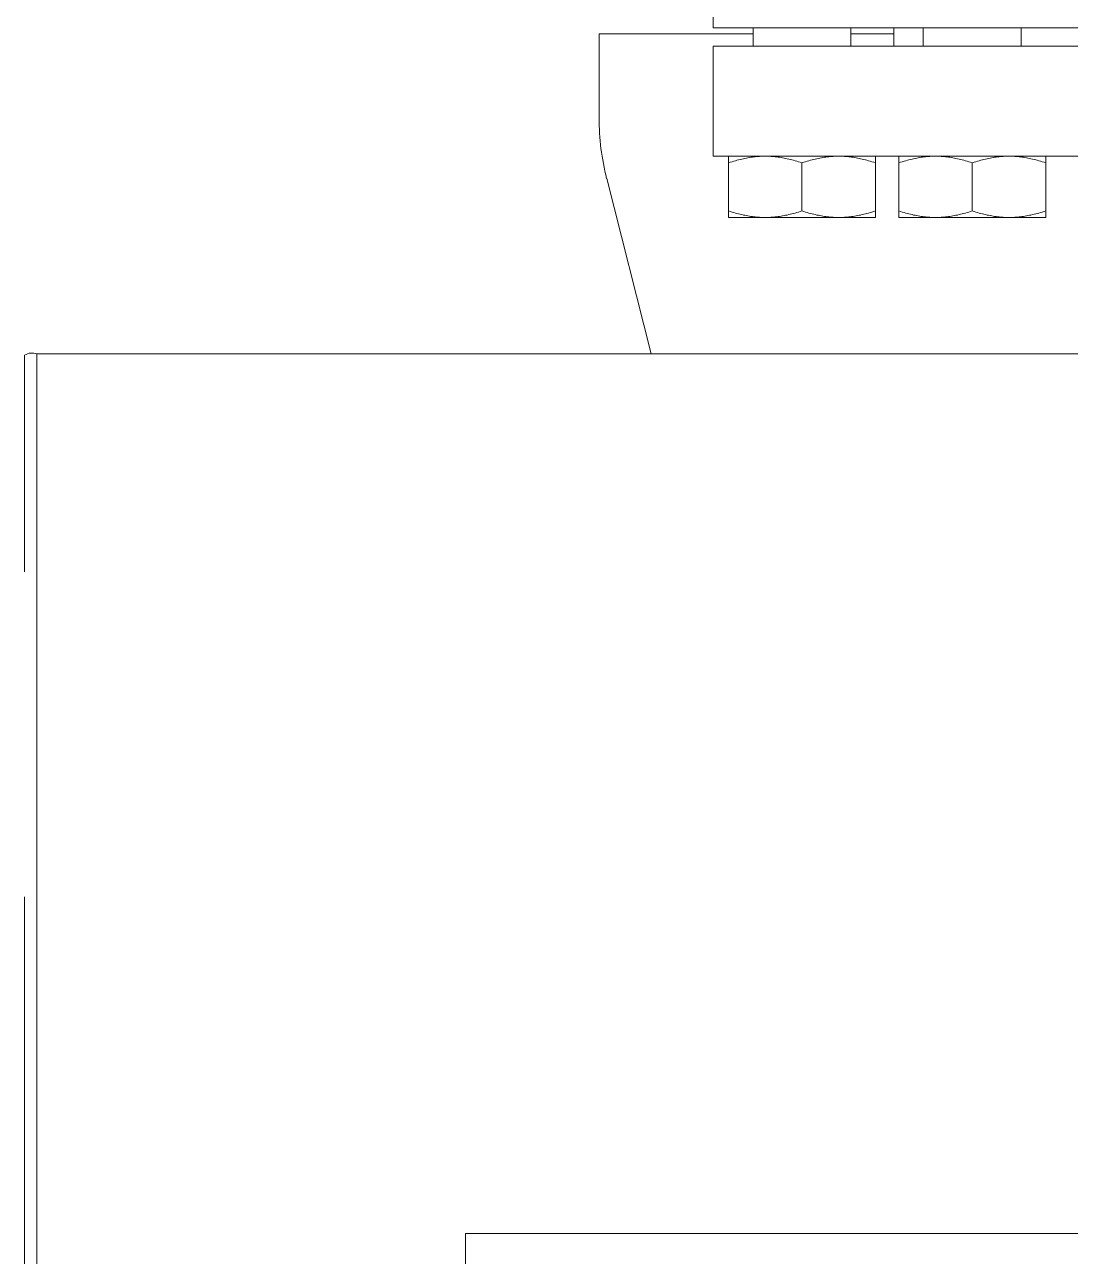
# Model space of a CAD drawing. Extents: x -965262 to 1142518, y -357520 to 71675.
# Drawn here: x -852648.3 to -852477.4, y -91698.1 to -91496.8 of the extents above; entities that cross this region are included whole.
import ezdxf

# ---------------------------------------------------------------- set-up
doc = ezdxf.new("R2010")
doc.units = 0
doc.header["$LTSCALE"] = 10
doc.layers.get('0').update_dxf_attribs({"linetype": 'CONTINUOUS', "lineweight": 30})
doc.layers.add('Оборудование', color=7, linetype='CONTINUOUS', lineweight=30)

msp = doc.modelspace()

# ---------------------------------------------------------------- hatches: boundary and pattern name
at = {"lineweight": 30, "true_color": 0x1b8828}
h = msp.add_hatch(color=106, dxfattribs=at)
h.dxf.hatch_style = 1
h.paths.add_polyline_path([(-851459.79, -90277.67), (-853359.79, -90277.67), (-853359.79, -94944.84), (-851459.79, -94944.84)])
h.paths.add_polyline_path([(-851559.79, -94844.84), (-853259.79, -94844.84), (-853259.79, -90344.85), (-851559.79, -90344.85)], flags=16)

# ---------------------------------------------------------------- linework, layer by layer
at = {"layer": 'Оборудование', "color": 7, "lineweight": 0}
for p, q in [((-852535.79, -91449.34, -2902.58), (-852535.79, -91497.34, -2902.58)), ((-852554.44, -91498.34, -2902.58), (-852529.29, -91498.34, -2902.58)), ((-852554.44, -91498.34, -2902.58), (-852554.44, -91512.1, -2902.58)), ((-852535.79, -91497.34, -2902.58), (-852316.79, -91497.34, -2902.58)), ((-852529.29, -91497.34, -2902.58), (-852529.29, -91500.34, -2902.58)), ((-852513.29, -91497.34, -2902.58), (-852513.29, -91500.34, -2902.58)), ((-852513.29, -91498.34, -2902.58), (-852506.29, -91498.34, -2902.58)), ((-852506.29, -91497.34, -2902.58), (-852506.29, -91500.34, -2902.58)), ((-852501.47, -91497.34, -2902.58), (-852501.47, -91500.34, -2902.58)), ((-852485.47, -91497.34, -2902.58), (-852485.47, -91500.34, -2902.58)), ((-852316.79, -91500.34, -2902.58), (-852535.79, -91500.34, -2902.58)), ((-852535.79, -91518.34, -2902.58), (-852535.79, -91500.34, -2902.58)), ((-852316.79, -91518.34, -2902.58), (-852535.79, -91518.34, -2902.58)), ((-852533.29, -91519.41, -2902.58), (-852533.29, -91518.34, -2902.58)), ((-852532.45, -91519.14, -2902.58), (-852532.72, -91519.23, -2902.58)), ((-852532.18, -91519.07, -2902.58), (-852532.45, -91519.14, -2902.58)), ((-852531.91, -91518.99, -2902.58), (-852532.18, -91519.07, -2902.58)), ((-852531.64, -91518.92, -2902.58), (-852531.91, -91518.99, -2902.58)), ((-852531.38, -91518.86, -2902.58), (-852531.64, -91518.92, -2902.58)), ((-852531.13, -91518.79, -2902.58), (-852531.38, -91518.86, -2902.58)), ((-852530.87, -91518.74, -2902.58), (-852531.13, -91518.79, -2902.58)), ((-852530.62, -91518.68, -2902.58), (-852530.87, -91518.74, -2902.58)), ((-852530.37, -91518.64, -2902.58), (-852530.62, -91518.68, -2902.58)), ((-852530.13, -91518.59, -2902.58), (-852530.37, -91518.64, -2902.58)), ((-852529.88, -91518.55, -2902.58), (-852530.13, -91518.59, -2902.58)), ((-852529.64, -91518.51, -2902.58), (-852529.88, -91518.55, -2902.58)), ((-852529.4, -91518.48, -2902.58), (-852529.64, -91518.51, -2902.58)), ((-852529.16, -91518.45, -2902.58), (-852529.4, -91518.48, -2902.58)), ((-852528.92, -91518.42, -2902.58), (-852529.16, -91518.45, -2902.58)), ((-852528.69, -91518.4, -2902.58), (-852528.92, -91518.42, -2902.58)), ((-852528.45, -91518.38, -2902.58), (-852528.69, -91518.4, -2902.58)), ((-852528.22, -91518.37, -2902.58), (-852528.45, -91518.38, -2902.58)), ((-852527.99, -91518.35, -2902.58), (-852528.22, -91518.37, -2902.58)), ((-852527.75, -91518.34, -2902.58), (-852527.99, -91518.35, -2902.58)), ((-852527.52, -91518.34, -2902.58), (-852527.75, -91518.34, -2902.58)), ((-852527.29, -91518.34, -2902.58), (-852527.52, -91518.34, -2902.58)), ((-852527.06, -91518.34, -2902.58), (-852527.29, -91518.34, -2902.58)), ((-852526.83, -91518.34, -2902.58), (-852527.06, -91518.34, -2902.58)), ((-852526.59, -91518.35, -2902.58), (-852526.83, -91518.34, -2902.58)), ((-852526.36, -91518.37, -2902.58), (-852526.59, -91518.35, -2902.58)), ((-852526.13, -91518.38, -2902.58), (-852526.36, -91518.37, -2902.58)), ((-852525.89, -91518.4, -2902.58), (-852526.13, -91518.38, -2902.58)), ((-852525.66, -91518.42, -2902.58), (-852525.89, -91518.4, -2902.58)), ((-852525.42, -91518.45, -2902.58), (-852525.66, -91518.42, -2902.58)), ((-852525.18, -91518.48, -2902.58), (-852525.42, -91518.45, -2902.58)), ((-852524.94, -91518.51, -2902.58), (-852525.18, -91518.48, -2902.58)), ((-852524.7, -91518.55, -2902.58), (-852524.94, -91518.51, -2902.58)), ((-852524.46, -91518.59, -2902.58), (-852524.7, -91518.55, -2902.58)), ((-852524.21, -91518.64, -2902.58), (-852524.46, -91518.59, -2902.58)), ((-852523.96, -91518.68, -2902.58), (-852524.21, -91518.64, -2902.58)), ((-852523.71, -91518.74, -2902.58), (-852523.96, -91518.68, -2902.58)), ((-852523.46, -91518.79, -2902.58), (-852523.71, -91518.74, -2902.58)), ((-852523.2, -91518.86, -2902.58), (-852523.46, -91518.79, -2902.58)), ((-852522.94, -91518.92, -2902.58), (-852523.2, -91518.86, -2902.58)), ((-852522.67, -91518.99, -2902.58), (-852522.94, -91518.92, -2902.58)), ((-852522.41, -91519.07, -2902.58), (-852522.67, -91518.99, -2902.58)), ((-852522.13, -91519.14, -2902.58), (-852522.41, -91519.07, -2902.58)), ((-852521.86, -91519.23, -2902.58), (-852522.13, -91519.14, -2902.58)), ((-852520.45, -91519.14, -2902.58), (-852520.72, -91519.23, -2902.58)), ((-852520.18, -91519.07, -2902.58), (-852520.45, -91519.14, -2902.58)), ((-852519.91, -91518.99, -2902.58), (-852520.18, -91519.07, -2902.58)), ((-852519.64, -91518.92, -2902.58), (-852519.91, -91518.99, -2902.58)), ((-852519.38, -91518.86, -2902.58), (-852519.64, -91518.92, -2902.58)), ((-852519.13, -91518.79, -2902.58), (-852519.38, -91518.86, -2902.58)), ((-852518.87, -91518.74, -2902.58), (-852519.13, -91518.79, -2902.58)), ((-852518.62, -91518.68, -2902.58), (-852518.87, -91518.74, -2902.58)), ((-852518.37, -91518.64, -2902.58), (-852518.62, -91518.68, -2902.58)), ((-852518.13, -91518.59, -2902.58), (-852518.37, -91518.64, -2902.58)), ((-852517.88, -91518.55, -2902.58), (-852518.13, -91518.59, -2902.58)), ((-852517.64, -91518.51, -2902.58), (-852517.88, -91518.55, -2902.58)), ((-852517.4, -91518.48, -2902.58), (-852517.64, -91518.51, -2902.58)), ((-852517.16, -91518.45, -2902.58), (-852517.4, -91518.48, -2902.58)), ((-852516.92, -91518.42, -2902.58), (-852517.16, -91518.45, -2902.58)), ((-852516.69, -91518.4, -2902.58), (-852516.92, -91518.42, -2902.58)), ((-852516.45, -91518.38, -2902.58), (-852516.69, -91518.4, -2902.58)), ((-852516.22, -91518.37, -2902.58), (-852516.45, -91518.38, -2902.58)), ((-852515.99, -91518.35, -2902.58), (-852516.22, -91518.37, -2902.58)), ((-852515.75, -91518.34, -2902.58), (-852515.99, -91518.35, -2902.58)), ((-852515.52, -91518.34, -2902.58), (-852515.75, -91518.34, -2902.58)), ((-852515.29, -91518.34, -2902.58), (-852515.52, -91518.34, -2902.58)), ((-852515.06, -91518.34, -2902.58), (-852515.29, -91518.34, -2902.58)), ((-852514.83, -91518.34, -2902.58), (-852515.06, -91518.34, -2902.58)), ((-852514.59, -91518.35, -2902.58), (-852514.83, -91518.34, -2902.58)), ((-852514.36, -91518.37, -2902.58), (-852514.59, -91518.35, -2902.58)), ((-852514.13, -91518.38, -2902.58), (-852514.36, -91518.37, -2902.58)), ((-852513.89, -91518.4, -2902.58), (-852514.13, -91518.38, -2902.58)), ((-852513.66, -91518.42, -2902.58), (-852513.89, -91518.4, -2902.58)), ((-852513.42, -91518.45, -2902.58), (-852513.66, -91518.42, -2902.58)), ((-852513.18, -91518.48, -2902.58), (-852513.42, -91518.45, -2902.58)), ((-852512.94, -91518.51, -2902.58), (-852513.18, -91518.48, -2902.58)), ((-852512.7, -91518.55, -2902.58), (-852512.94, -91518.51, -2902.58)), ((-852512.46, -91518.59, -2902.58), (-852512.7, -91518.55, -2902.58)), ((-852512.21, -91518.64, -2902.58), (-852512.46, -91518.59, -2902.58)), ((-852511.96, -91518.68, -2902.58), (-852512.21, -91518.64, -2902.58)), ((-852511.71, -91518.74, -2902.58), (-852511.96, -91518.68, -2902.58)), ((-852511.46, -91518.79, -2902.58), (-852511.71, -91518.74, -2902.58)), ((-852511.2, -91518.86, -2902.58), (-852511.46, -91518.79, -2902.58)), ((-852510.94, -91518.92, -2902.58), (-852511.2, -91518.86, -2902.58)), ((-852510.67, -91518.99, -2902.58), (-852510.94, -91518.92, -2902.58)), ((-852510.41, -91519.07, -2902.58), (-852510.67, -91518.99, -2902.58)), ((-852510.13, -91519.14, -2902.58), (-852510.41, -91519.07, -2902.58)), ((-852509.86, -91519.23, -2902.58), (-852510.13, -91519.14, -2902.58)), ((-852509.29, -91518.34, -2902.58), (-852509.29, -91519.41, -2902.58)), ((-852505.47, -91519.41, -2902.58), (-852505.47, -91518.34, -2902.58)), ((-852504.62, -91519.14, -2902.58), (-852504.9, -91519.23, -2902.58)), ((-852504.35, -91519.07, -2902.58), (-852504.62, -91519.14, -2902.58)), ((-852504.08, -91518.99, -2902.58), (-852504.35, -91519.07, -2902.58)), ((-852503.82, -91518.92, -2902.58), (-852504.08, -91518.99, -2902.58)), ((-852503.56, -91518.86, -2902.58), (-852503.82, -91518.92, -2902.58)), ((-852503.3, -91518.79, -2902.58), (-852503.56, -91518.86, -2902.58)), ((-852503.05, -91518.74, -2902.58), (-852503.3, -91518.79, -2902.58)), ((-852502.8, -91518.68, -2902.58), (-852503.05, -91518.74, -2902.58)), ((-852502.55, -91518.64, -2902.58), (-852502.8, -91518.68, -2902.58)), ((-852502.3, -91518.59, -2902.58), (-852502.55, -91518.64, -2902.58)), ((-852502.06, -91518.55, -2902.58), (-852502.3, -91518.59, -2902.58)), ((-852501.82, -91518.51, -2902.58), (-852502.06, -91518.55, -2902.58)), ((-852501.58, -91518.48, -2902.58), (-852501.82, -91518.51, -2902.58)), ((-852501.34, -91518.45, -2902.58), (-852501.58, -91518.48, -2902.58)), ((-852501.1, -91518.42, -2902.58), (-852501.34, -91518.45, -2902.58)), ((-852500.86, -91518.4, -2902.58), (-852501.1, -91518.42, -2902.58)), ((-852500.63, -91518.38, -2902.58), (-852500.86, -91518.4, -2902.58)), ((-852500.4, -91518.37, -2902.58), (-852500.63, -91518.38, -2902.58)), ((-852500.16, -91518.35, -2902.58), (-852500.4, -91518.37, -2902.58)), ((-852499.93, -91518.34, -2902.58), (-852500.16, -91518.35, -2902.58)), ((-852499.7, -91518.34, -2902.58), (-852499.93, -91518.34, -2902.58)), ((-852499.47, -91518.34, -2902.58), (-852499.7, -91518.34, -2902.58)), ((-852499.23, -91518.34, -2902.58), (-852499.47, -91518.34, -2902.58)), ((-852499, -91518.34, -2902.58), (-852499.23, -91518.34, -2902.58)), ((-852498.77, -91518.35, -2902.58), (-852499, -91518.34, -2902.58)), ((-852498.54, -91518.37, -2902.58), (-852498.77, -91518.35, -2902.58)), ((-852498.3, -91518.38, -2902.58), (-852498.54, -91518.37, -2902.58)), ((-852498.07, -91518.4, -2902.58), (-852498.3, -91518.38, -2902.58)), ((-852497.83, -91518.42, -2902.58), (-852498.07, -91518.4, -2902.58)), ((-852497.59, -91518.45, -2902.58), (-852497.83, -91518.42, -2902.58)), ((-852497.36, -91518.48, -2902.58), (-852497.59, -91518.45, -2902.58)), ((-852497.12, -91518.51, -2902.58), (-852497.36, -91518.48, -2902.58)), ((-852496.87, -91518.55, -2902.58), (-852497.12, -91518.51, -2902.58)), ((-852496.63, -91518.59, -2902.58), (-852496.87, -91518.55, -2902.58)), ((-852496.38, -91518.64, -2902.58), (-852496.63, -91518.59, -2902.58)), ((-852496.14, -91518.68, -2902.58), (-852496.38, -91518.64, -2902.58)), ((-852495.88, -91518.74, -2902.58), (-852496.14, -91518.68, -2902.58)), ((-852495.63, -91518.79, -2902.58), (-852495.88, -91518.74, -2902.58)), ((-852495.37, -91518.86, -2902.58), (-852495.63, -91518.79, -2902.58)), ((-852495.11, -91518.92, -2902.58), (-852495.37, -91518.86, -2902.58)), ((-852494.85, -91518.99, -2902.58), (-852495.11, -91518.92, -2902.58)), ((-852494.58, -91519.07, -2902.58), (-852494.85, -91518.99, -2902.58)), ((-852494.31, -91519.14, -2902.58), (-852494.58, -91519.07, -2902.58)), ((-852494.03, -91519.23, -2902.58), (-852494.31, -91519.14, -2902.58)), ((-852492.62, -91519.14, -2902.58), (-852492.9, -91519.23, -2902.58)), ((-852492.35, -91519.07, -2902.58), (-852492.62, -91519.14, -2902.58)), ((-852492.08, -91518.99, -2902.58), (-852492.35, -91519.07, -2902.58)), ((-852491.82, -91518.92, -2902.58), (-852492.08, -91518.99, -2902.58)), ((-852491.56, -91518.86, -2902.58), (-852491.82, -91518.92, -2902.58)), ((-852491.3, -91518.79, -2902.58), (-852491.56, -91518.86, -2902.58)), ((-852491.05, -91518.74, -2902.58), (-852491.3, -91518.79, -2902.58)), ((-852490.8, -91518.68, -2902.58), (-852491.05, -91518.74, -2902.58)), ((-852490.55, -91518.64, -2902.58), (-852490.8, -91518.68, -2902.58)), ((-852490.3, -91518.59, -2902.58), (-852490.55, -91518.64, -2902.58)), ((-852490.06, -91518.55, -2902.58), (-852490.3, -91518.59, -2902.58)), ((-852489.82, -91518.51, -2902.58), (-852490.06, -91518.55, -2902.58)), ((-852489.58, -91518.48, -2902.58), (-852489.82, -91518.51, -2902.58)), ((-852489.34, -91518.45, -2902.58), (-852489.58, -91518.48, -2902.58)), ((-852489.1, -91518.42, -2902.58), (-852489.34, -91518.45, -2902.58)), ((-852488.86, -91518.4, -2902.58), (-852489.1, -91518.42, -2902.58)), ((-852488.63, -91518.38, -2902.58), (-852488.86, -91518.4, -2902.58)), ((-852488.4, -91518.37, -2902.58), (-852488.63, -91518.38, -2902.58)), ((-852488.16, -91518.35, -2902.58), (-852488.4, -91518.37, -2902.58)), ((-852487.93, -91518.34, -2902.58), (-852488.16, -91518.35, -2902.58)), ((-852487.7, -91518.34, -2902.58), (-852487.93, -91518.34, -2902.58)), ((-852487.47, -91518.34, -2902.58), (-852487.7, -91518.34, -2902.58)), ((-852487.23, -91518.34, -2902.58), (-852487.47, -91518.34, -2902.58)), ((-852487, -91518.34, -2902.58), (-852487.23, -91518.34, -2902.58)), ((-852486.77, -91518.35, -2902.58), (-852487, -91518.34, -2902.58)), ((-852486.54, -91518.37, -2902.58), (-852486.77, -91518.35, -2902.58)), ((-852486.3, -91518.38, -2902.58), (-852486.54, -91518.37, -2902.58)), ((-852486.07, -91518.4, -2902.58), (-852486.3, -91518.38, -2902.58)), ((-852485.83, -91518.42, -2902.58), (-852486.07, -91518.4, -2902.58)), ((-852485.59, -91518.45, -2902.58), (-852485.83, -91518.42, -2902.58)), ((-852485.36, -91518.48, -2902.58), (-852485.59, -91518.45, -2902.58)), ((-852485.12, -91518.51, -2902.58), (-852485.36, -91518.48, -2902.58)), ((-852484.87, -91518.55, -2902.58), (-852485.12, -91518.51, -2902.58)), ((-852484.63, -91518.59, -2902.58), (-852484.87, -91518.55, -2902.58)), ((-852484.38, -91518.64, -2902.58), (-852484.63, -91518.59, -2902.58)), ((-852484.14, -91518.68, -2902.58), (-852484.38, -91518.64, -2902.58)), ((-852483.88, -91518.74, -2902.58), (-852484.14, -91518.68, -2902.58)), ((-852483.63, -91518.79, -2902.58), (-852483.88, -91518.74, -2902.58)), ((-852483.37, -91518.86, -2902.58), (-852483.63, -91518.79, -2902.58)), ((-852483.11, -91518.92, -2902.58), (-852483.37, -91518.86, -2902.58)), ((-852482.85, -91518.99, -2902.58), (-852483.11, -91518.92, -2902.58)), ((-852482.58, -91519.07, -2902.58), (-852482.85, -91518.99, -2902.58)), ((-852482.31, -91519.14, -2902.58), (-852482.58, -91519.07, -2902.58)), ((-852482.03, -91519.23, -2902.58), (-852482.31, -91519.14, -2902.58)), ((-852481.47, -91518.34, -2902.58), (-852481.47, -91519.41, -2902.58)), ((-852533, -91519.32, -2902.58), (-852533.29, -91519.41, -2902.58)), ((-852533.29, -91527.27, -2902.58), (-852533.29, -91519.41, -2902.58)), ((-852532.72, -91519.23, -2902.58), (-852533, -91519.32, -2902.58)), ((-852521.58, -91519.32, -2902.58), (-852521.86, -91519.23, -2902.58)), ((-852521.29, -91519.41, -2902.58), (-852521.58, -91519.32, -2902.58)), ((-852521, -91519.32, -2902.58), (-852521.29, -91519.41, -2902.58)), ((-852521.29, -91527.27, -2902.58), (-852521.29, -91519.41, -2902.58)), ((-852520.72, -91519.23, -2902.58), (-852521, -91519.32, -2902.58)), ((-852509.58, -91519.32, -2902.58), (-852509.86, -91519.23, -2902.58)), ((-852509.29, -91519.41, -2902.58), (-852509.58, -91519.32, -2902.58)), ((-852509.29, -91527.27, -2902.58), (-852509.29, -91519.41, -2902.58)), ((-852505.18, -91519.32, -2902.58), (-852505.47, -91519.41, -2902.58)), ((-852505.47, -91527.27, -2902.58), (-852505.47, -91519.41, -2902.58)), ((-852504.9, -91519.23, -2902.58), (-852505.18, -91519.32, -2902.58)), ((-852493.75, -91519.32, -2902.58), (-852494.03, -91519.23, -2902.58)), ((-852493.47, -91519.41, -2902.58), (-852493.75, -91519.32, -2902.58)), ((-852493.18, -91519.32, -2902.58), (-852493.47, -91519.41, -2902.58)), ((-852493.47, -91527.27, -2902.58), (-852493.47, -91519.41, -2902.58)), ((-852492.9, -91519.23, -2902.58), (-852493.18, -91519.32, -2902.58)), ((-852481.75, -91519.32, -2902.58), (-852482.03, -91519.23, -2902.58)), ((-852481.47, -91519.41, -2902.58), (-852481.75, -91519.32, -2902.58)), ((-852481.47, -91527.27, -2902.58), (-852481.47, -91519.41, -2902.58)), ((-852545.91, -91550.64, -2902.58), (-852553.2, -91521.96, -2902.58)), ((-852533.29, -91528.34, -2902.58), (-852533.29, -91527.27, -2902.58)), ((-852533.29, -91527.27, -2902.58), (-852533, -91527.36, -2902.58)), ((-852533.29, -91528.34, -2902.58), (-852527.29, -91528.34, -2902.58)), ((-852533, -91527.36, -2902.58), (-852532.72, -91527.45, -2902.58)), ((-852532.72, -91527.45, -2902.58), (-852532.45, -91527.53, -2902.58)), ((-852532.45, -91527.53, -2902.58), (-852532.18, -91527.61, -2902.58)), ((-852532.18, -91527.61, -2902.58), (-852531.91, -91527.69, -2902.58)), ((-852531.91, -91527.69, -2902.58), (-852531.64, -91527.75, -2902.58)), ((-852531.64, -91527.75, -2902.58), (-852531.38, -91527.82, -2902.58)), ((-852531.38, -91527.82, -2902.58), (-852531.13, -91527.88, -2902.58)), ((-852531.13, -91527.88, -2902.58), (-852530.87, -91527.94, -2902.58)), ((-852530.87, -91527.94, -2902.58), (-852530.62, -91527.99, -2902.58)), ((-852530.62, -91527.99, -2902.58), (-852530.37, -91528.04, -2902.58)), ((-852530.37, -91528.04, -2902.58), (-852530.13, -91528.08, -2902.58)), ((-852530.13, -91528.08, -2902.58), (-852529.88, -91528.13, -2902.58)), ((-852529.88, -91528.13, -2902.58), (-852529.64, -91528.16, -2902.58)), ((-852529.64, -91528.16, -2902.58), (-852529.4, -91528.2, -2902.58)), ((-852529.4, -91528.2, -2902.58), (-852529.16, -91528.23, -2902.58)), ((-852529.16, -91528.23, -2902.58), (-852528.92, -91528.25, -2902.58)), ((-852528.92, -91528.25, -2902.58), (-852528.69, -91528.28, -2902.58)), ((-852528.69, -91528.28, -2902.58), (-852528.45, -91528.29, -2902.58)), ((-852528.45, -91528.29, -2902.58), (-852528.22, -91528.31, -2902.58)), ((-852528.22, -91528.31, -2902.58), (-852527.99, -91528.32, -2902.58)), ((-852527.99, -91528.32, -2902.58), (-852527.75, -91528.33, -2902.58)), ((-852527.75, -91528.33, -2902.58), (-852527.52, -91528.34, -2902.58)), ((-852527.52, -91528.34, -2902.58), (-852527.29, -91528.34, -2902.58)), ((-852527.29, -91528.34, -2902.58), (-852515.29, -91528.34, -2902.58)), ((-852527.29, -91528.34, -2902.58), (-852527.06, -91528.34, -2902.58)), ((-852527.06, -91528.34, -2902.58), (-852526.83, -91528.33, -2902.58)), ((-852526.83, -91528.33, -2902.58), (-852526.59, -91528.32, -2902.58)), ((-852526.59, -91528.32, -2902.58), (-852526.36, -91528.31, -2902.58)), ((-852526.36, -91528.31, -2902.58), (-852526.13, -91528.29, -2902.58)), ((-852526.13, -91528.29, -2902.58), (-852525.89, -91528.28, -2902.58)), ((-852525.89, -91528.28, -2902.58), (-852525.66, -91528.25, -2902.58)), ((-852525.66, -91528.25, -2902.58), (-852525.42, -91528.23, -2902.58)), ((-852525.42, -91528.23, -2902.58), (-852525.18, -91528.2, -2902.58)), ((-852525.18, -91528.2, -2902.58), (-852524.94, -91528.16, -2902.58)), ((-852524.94, -91528.16, -2902.58), (-852524.7, -91528.13, -2902.58)), ((-852524.7, -91528.13, -2902.58), (-852524.46, -91528.08, -2902.58)), ((-852524.46, -91528.08, -2902.58), (-852524.21, -91528.04, -2902.58)), ((-852524.21, -91528.04, -2902.58), (-852523.96, -91527.99, -2902.58)), ((-852523.96, -91527.99, -2902.58), (-852523.71, -91527.94, -2902.58)), ((-852523.71, -91527.94, -2902.58), (-852523.46, -91527.88, -2902.58)), ((-852523.46, -91527.88, -2902.58), (-852523.2, -91527.82, -2902.58)), ((-852523.2, -91527.82, -2902.58), (-852522.94, -91527.75, -2902.58)), ((-852522.94, -91527.75, -2902.58), (-852522.67, -91527.69, -2902.58)), ((-852522.67, -91527.69, -2902.58), (-852522.41, -91527.61, -2902.58)), ((-852522.41, -91527.61, -2902.58), (-852522.13, -91527.53, -2902.58)), ((-852522.13, -91527.53, -2902.58), (-852521.86, -91527.45, -2902.58)), ((-852521.86, -91527.45, -2902.58), (-852521.58, -91527.36, -2902.58)), ((-852521.58, -91527.36, -2902.58), (-852521.29, -91527.27, -2902.58)), ((-852521.29, -91527.27, -2902.58), (-852521, -91527.36, -2902.58)), ((-852521, -91527.36, -2902.58), (-852520.72, -91527.45, -2902.58)), ((-852520.72, -91527.45, -2902.58), (-852520.45, -91527.53, -2902.58)), ((-852520.45, -91527.53, -2902.58), (-852520.18, -91527.61, -2902.58)), ((-852520.18, -91527.61, -2902.58), (-852519.91, -91527.69, -2902.58)), ((-852519.91, -91527.69, -2902.58), (-852519.64, -91527.75, -2902.58)), ((-852519.64, -91527.75, -2902.58), (-852519.38, -91527.82, -2902.58)), ((-852519.38, -91527.82, -2902.58), (-852519.13, -91527.88, -2902.58)), ((-852519.13, -91527.88, -2902.58), (-852518.87, -91527.94, -2902.58)), ((-852518.87, -91527.94, -2902.58), (-852518.62, -91527.99, -2902.58)), ((-852518.62, -91527.99, -2902.58), (-852518.37, -91528.04, -2902.58)), ((-852518.37, -91528.04, -2902.58), (-852518.13, -91528.08, -2902.58)), ((-852518.13, -91528.08, -2902.58), (-852517.88, -91528.13, -2902.58)), ((-852517.88, -91528.13, -2902.58), (-852517.64, -91528.16, -2902.58)), ((-852517.64, -91528.16, -2902.58), (-852517.4, -91528.2, -2902.58)), ((-852517.4, -91528.2, -2902.58), (-852517.16, -91528.23, -2902.58)), ((-852517.16, -91528.23, -2902.58), (-852516.92, -91528.25, -2902.58)), ((-852516.92, -91528.25, -2902.58), (-852516.69, -91528.28, -2902.58)), ((-852516.69, -91528.28, -2902.58), (-852516.45, -91528.29, -2902.58)), ((-852516.45, -91528.29, -2902.58), (-852516.22, -91528.31, -2902.58)), ((-852516.22, -91528.31, -2902.58), (-852515.99, -91528.32, -2902.58)), ((-852515.99, -91528.32, -2902.58), (-852515.75, -91528.33, -2902.58)), ((-852515.75, -91528.33, -2902.58), (-852515.52, -91528.34, -2902.58)), ((-852515.52, -91528.34, -2902.58), (-852515.29, -91528.34, -2902.58)), ((-852515.29, -91528.34, -2902.58), (-852509.29, -91528.34, -2902.58)), ((-852515.29, -91528.34, -2902.58), (-852515.06, -91528.34, -2902.58)), ((-852515.06, -91528.34, -2902.58), (-852514.83, -91528.33, -2902.58)), ((-852514.83, -91528.33, -2902.58), (-852514.59, -91528.32, -2902.58)), ((-852514.59, -91528.32, -2902.58), (-852514.36, -91528.31, -2902.58)), ((-852514.36, -91528.31, -2902.58), (-852514.13, -91528.29, -2902.58)), ((-852514.13, -91528.29, -2902.58), (-852513.89, -91528.28, -2902.58)), ((-852513.89, -91528.28, -2902.58), (-852513.66, -91528.25, -2902.58)), ((-852513.66, -91528.25, -2902.58), (-852513.42, -91528.23, -2902.58)), ((-852513.42, -91528.23, -2902.58), (-852513.18, -91528.2, -2902.58)), ((-852513.18, -91528.2, -2902.58), (-852512.94, -91528.16, -2902.58)), ((-852512.94, -91528.16, -2902.58), (-852512.7, -91528.13, -2902.58)), ((-852512.7, -91528.13, -2902.58), (-852512.46, -91528.08, -2902.58)), ((-852512.46, -91528.08, -2902.58), (-852512.21, -91528.04, -2902.58)), ((-852512.21, -91528.04, -2902.58), (-852511.96, -91527.99, -2902.58)), ((-852511.96, -91527.99, -2902.58), (-852511.71, -91527.94, -2902.58)), ((-852511.71, -91527.94, -2902.58), (-852511.46, -91527.88, -2902.58)), ((-852511.46, -91527.88, -2902.58), (-852511.2, -91527.82, -2902.58)), ((-852511.2, -91527.82, -2902.58), (-852510.94, -91527.75, -2902.58)), ((-852510.94, -91527.75, -2902.58), (-852510.67, -91527.69, -2902.58)), ((-852510.67, -91527.69, -2902.58), (-852510.41, -91527.61, -2902.58)), ((-852510.41, -91527.61, -2902.58), (-852510.13, -91527.53, -2902.58)), ((-852510.13, -91527.53, -2902.58), (-852509.86, -91527.45, -2902.58)), ((-852509.86, -91527.45, -2902.58), (-852509.58, -91527.36, -2902.58)), ((-852509.58, -91527.36, -2902.58), (-852509.29, -91527.27, -2902.58)), ((-852509.29, -91527.27, -2902.58), (-852509.29, -91528.34, -2902.58)), ((-852505.47, -91528.34, -2902.58), (-852505.47, -91527.27, -2902.58)), ((-852505.47, -91527.27, -2902.58), (-852505.18, -91527.36, -2902.58)), ((-852505.47, -91528.34, -2902.58), (-852499.47, -91528.34, -2902.58)), ((-852505.18, -91527.36, -2902.58), (-852504.9, -91527.45, -2902.58)), ((-852504.9, -91527.45, -2902.58), (-852504.62, -91527.53, -2902.58)), ((-852504.62, -91527.53, -2902.58), (-852504.35, -91527.61, -2902.58)), ((-852504.35, -91527.61, -2902.58), (-852504.08, -91527.69, -2902.58)), ((-852504.08, -91527.69, -2902.58), (-852503.82, -91527.75, -2902.58)), ((-852503.82, -91527.75, -2902.58), (-852503.56, -91527.82, -2902.58)), ((-852503.56, -91527.82, -2902.58), (-852503.3, -91527.88, -2902.58)), ((-852503.3, -91527.88, -2902.58), (-852503.05, -91527.94, -2902.58)), ((-852503.05, -91527.94, -2902.58), (-852502.8, -91527.99, -2902.58)), ((-852502.8, -91527.99, -2902.58), (-852502.55, -91528.04, -2902.58)), ((-852502.55, -91528.04, -2902.58), (-852502.3, -91528.08, -2902.58)), ((-852502.3, -91528.08, -2902.58), (-852502.06, -91528.13, -2902.58)), ((-852502.06, -91528.13, -2902.58), (-852501.82, -91528.16, -2902.58)), ((-852501.82, -91528.16, -2902.58), (-852501.58, -91528.2, -2902.58)), ((-852501.58, -91528.2, -2902.58), (-852501.34, -91528.23, -2902.58)), ((-852501.34, -91528.23, -2902.58), (-852501.1, -91528.25, -2902.58)), ((-852501.1, -91528.25, -2902.58), (-852500.86, -91528.28, -2902.58)), ((-852500.86, -91528.28, -2902.58), (-852500.63, -91528.29, -2902.58)), ((-852500.63, -91528.29, -2902.58), (-852500.4, -91528.31, -2902.58)), ((-852500.4, -91528.31, -2902.58), (-852500.16, -91528.32, -2902.58)), ((-852500.16, -91528.32, -2902.58), (-852499.93, -91528.33, -2902.58)), ((-852499.93, -91528.33, -2902.58), (-852499.7, -91528.34, -2902.58)), ((-852499.7, -91528.34, -2902.58), (-852499.47, -91528.34, -2902.58)), ((-852499.47, -91528.34, -2902.58), (-852487.47, -91528.34, -2902.58)), ((-852499.47, -91528.34, -2902.58), (-852499.23, -91528.34, -2902.58)), ((-852499.23, -91528.34, -2902.58), (-852499, -91528.33, -2902.58)), ((-852499, -91528.33, -2902.58), (-852498.77, -91528.32, -2902.58)), ((-852498.77, -91528.32, -2902.58), (-852498.54, -91528.31, -2902.58)), ((-852498.54, -91528.31, -2902.58), (-852498.3, -91528.29, -2902.58)), ((-852498.3, -91528.29, -2902.58), (-852498.07, -91528.28, -2902.58)), ((-852498.07, -91528.28, -2902.58), (-852497.83, -91528.25, -2902.58)), ((-852497.83, -91528.25, -2902.58), (-852497.59, -91528.23, -2902.58)), ((-852497.59, -91528.23, -2902.58), (-852497.36, -91528.2, -2902.58)), ((-852497.36, -91528.2, -2902.58), (-852497.12, -91528.16, -2902.58)), ((-852497.12, -91528.16, -2902.58), (-852496.87, -91528.13, -2902.58)), ((-852496.87, -91528.13, -2902.58), (-852496.63, -91528.08, -2902.58)), ((-852496.63, -91528.08, -2902.58), (-852496.38, -91528.04, -2902.58)), ((-852496.38, -91528.04, -2902.58), (-852496.14, -91527.99, -2902.58)), ((-852496.14, -91527.99, -2902.58), (-852495.88, -91527.94, -2902.58)), ((-852495.88, -91527.94, -2902.58), (-852495.63, -91527.88, -2902.58)), ((-852495.63, -91527.88, -2902.58), (-852495.37, -91527.82, -2902.58)), ((-852495.37, -91527.82, -2902.58), (-852495.11, -91527.75, -2902.58)), ((-852495.11, -91527.75, -2902.58), (-852494.85, -91527.69, -2902.58)), ((-852494.85, -91527.69, -2902.58), (-852494.58, -91527.61, -2902.58)), ((-852494.58, -91527.61, -2902.58), (-852494.31, -91527.53, -2902.58)), ((-852494.31, -91527.53, -2902.58), (-852494.03, -91527.45, -2902.58)), ((-852494.03, -91527.45, -2902.58), (-852493.75, -91527.36, -2902.58)), ((-852493.75, -91527.36, -2902.58), (-852493.47, -91527.27, -2902.58)), ((-852493.47, -91527.27, -2902.58), (-852493.18, -91527.36, -2902.58)), ((-852493.18, -91527.36, -2902.58), (-852492.9, -91527.45, -2902.58)), ((-852492.9, -91527.45, -2902.58), (-852492.62, -91527.53, -2902.58)), ((-852492.62, -91527.53, -2902.58), (-852492.35, -91527.61, -2902.58)), ((-852492.35, -91527.61, -2902.58), (-852492.08, -91527.69, -2902.58)), ((-852492.08, -91527.69, -2902.58), (-852491.82, -91527.75, -2902.58)), ((-852491.82, -91527.75, -2902.58), (-852491.56, -91527.82, -2902.58)), ((-852491.56, -91527.82, -2902.58), (-852491.3, -91527.88, -2902.58)), ((-852491.3, -91527.88, -2902.58), (-852491.05, -91527.94, -2902.58)), ((-852491.05, -91527.94, -2902.58), (-852490.8, -91527.99, -2902.58)), ((-852490.8, -91527.99, -2902.58), (-852490.55, -91528.04, -2902.58)), ((-852490.55, -91528.04, -2902.58), (-852490.3, -91528.08, -2902.58)), ((-852490.3, -91528.08, -2902.58), (-852490.06, -91528.13, -2902.58)), ((-852490.06, -91528.13, -2902.58), (-852489.82, -91528.16, -2902.58)), ((-852489.82, -91528.16, -2902.58), (-852489.58, -91528.2, -2902.58)), ((-852489.58, -91528.2, -2902.58), (-852489.34, -91528.23, -2902.58)), ((-852489.34, -91528.23, -2902.58), (-852489.1, -91528.25, -2902.58)), ((-852489.1, -91528.25, -2902.58), (-852488.86, -91528.28, -2902.58)), ((-852488.86, -91528.28, -2902.58), (-852488.63, -91528.29, -2902.58)), ((-852488.63, -91528.29, -2902.58), (-852488.4, -91528.31, -2902.58)), ((-852488.4, -91528.31, -2902.58), (-852488.16, -91528.32, -2902.58)), ((-852488.16, -91528.32, -2902.58), (-852487.93, -91528.33, -2902.58)), ((-852487.93, -91528.33, -2902.58), (-852487.7, -91528.34, -2902.58)), ((-852487.7, -91528.34, -2902.58), (-852487.47, -91528.34, -2902.58)), ((-852487.47, -91528.34, -2902.58), (-852481.47, -91528.34, -2902.58)), ((-852487.47, -91528.34, -2902.58), (-852487.23, -91528.34, -2902.58)), ((-852487.23, -91528.34, -2902.58), (-852487, -91528.33, -2902.58)), ((-852487, -91528.33, -2902.58), (-852486.77, -91528.32, -2902.58)), ((-852486.77, -91528.32, -2902.58), (-852486.54, -91528.31, -2902.58)), ((-852486.54, -91528.31, -2902.58), (-852486.3, -91528.29, -2902.58)), ((-852486.3, -91528.29, -2902.58), (-852486.07, -91528.28, -2902.58)), ((-852486.07, -91528.28, -2902.58), (-852485.83, -91528.25, -2902.58)), ((-852485.83, -91528.25, -2902.58), (-852485.59, -91528.23, -2902.58)), ((-852485.59, -91528.23, -2902.58), (-852485.36, -91528.2, -2902.58)), ((-852485.36, -91528.2, -2902.58), (-852485.12, -91528.16, -2902.58)), ((-852485.12, -91528.16, -2902.58), (-852484.87, -91528.13, -2902.58)), ((-852484.87, -91528.13, -2902.58), (-852484.63, -91528.08, -2902.58)), ((-852484.63, -91528.08, -2902.58), (-852484.38, -91528.04, -2902.58)), ((-852484.38, -91528.04, -2902.58), (-852484.14, -91527.99, -2902.58)), ((-852484.14, -91527.99, -2902.58), (-852483.88, -91527.94, -2902.58)), ((-852483.88, -91527.94, -2902.58), (-852483.63, -91527.88, -2902.58)), ((-852483.63, -91527.88, -2902.58), (-852483.37, -91527.82, -2902.58)), ((-852483.37, -91527.82, -2902.58), (-852483.11, -91527.75, -2902.58)), ((-852483.11, -91527.75, -2902.58), (-852482.85, -91527.69, -2902.58)), ((-852482.85, -91527.69, -2902.58), (-852482.58, -91527.61, -2902.58)), ((-852482.58, -91527.61, -2902.58), (-852482.31, -91527.53, -2902.58)), ((-852482.31, -91527.53, -2902.58), (-852482.03, -91527.45, -2902.58)), ((-852482.03, -91527.45, -2902.58), (-852481.75, -91527.36, -2902.58)), ((-852481.75, -91527.36, -2902.58), (-852481.47, -91527.27, -2902.58)), ((-852481.47, -91527.27, -2902.58), (-852481.47, -91528.34, -2902.58)), ((-852648.29, -91550.84, -2902.58), (-852648.29, -91586.22, -2902.58)), ((-852646.29, -91586.05, -2902.58), (-852646.29, -91550.64, -2902.58)), ((-852646.29, -91554.14, -2902.58), (-852646.29, -91550.64, -2902.58)), ((-852646.29, -91550.64, -2902.58), (-852470.09, -91550.64, -2902.58)), ((-852646.29, -91568.83, -2902.58), (-852646.29, -91563.59, -2902.58)), ((-852646.29, -91639.21, -2902.58), (-852646.29, -91586.05, -2902.58)), ((-852648.29, -91639.32, -2902.58), (-852648.29, -91753.84, -2902.58)), ((-852646.29, -91716.25, -2902.58), (-852646.29, -91639.21, -2902.58)), ((-852646.29, -91682.45, -2902.58), (-852646.29, -91669.8, -2902.58)), ((-852276.29, -91694.34, -2902.58), (-852576.29, -91694.34, -2902.58)), ((-852576.29, -91712.84, -2902.58), (-852576.29, -91694.34, -2902.58))]:
    msp.add_line(p, q, dxfattribs=at)
for centre, radius, start, end in [((-852514.44, -91512.1, -2902.58), 40, 180, 194.2805), ((-852647.1, -91552.62, -2902.58), 2.14, 67.772, 123.6492)]:
    msp.add_arc(centre, radius, start, end, dxfattribs=at)

doc.saveas('drawing.dxf')
